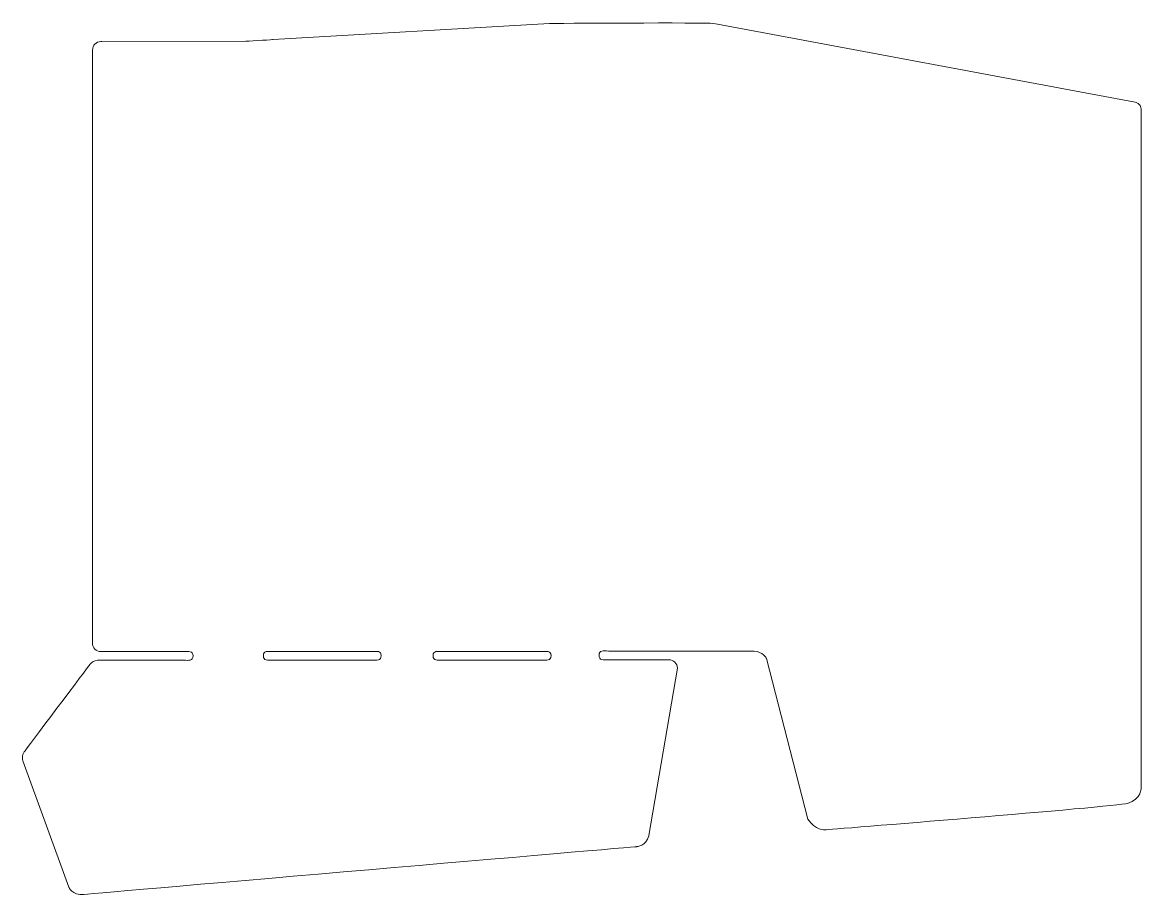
# Model space of a CAD drawing. Header units: millimetres. Extents: x 32 to 181, y 82 to 199.
import ezdxf

# ---------------------------------------------------------------- set-up
doc = ezdxf.new("R2010")
doc.units = ezdxf.units.MM
doc.header["$MEASUREMENT"] = 0
doc.layers.add('Layer 3', color=7, linetype='Continuous', lineweight=0)

msp = doc.modelspace()

# ---------------------------------------------------------------- linework, layer by layer
at = {"layer": 'Layer 3', "color": 18, "lineweight": 9, "true_color": 0x000000}
for points, knots in [([(42.17, 196.49), (41.53, 196.49), (41.04, 195.99), (41.04, 195.36), (41.04, 195.36), (41.02, 140.52), (41.02, 140.52), (41.02, 140.52), (41.02, 116.19), (41.02, 116.19), (41.02, 115.55), (41.52, 115.06), (42.15, 115.06), (42.15, 115.06), (53.19, 115.06), (53.19, 115.06), (53.89, 115.06), (54.46, 115.2), (54.46, 114.49), (54.46, 113.79), (53.89, 113.89), (53.19, 113.89), (53.19, 113.89), (41.69, 113.89), (41.69, 113.89), (41.3, 113.86), (40.95, 113.65), (40.71, 113.36), (40.67, 113.33), (40.63, 113.29), (40.63, 113.26), (40.63, 113.26), (31.96, 101.72), (31.92, 101.69), (31.74, 101.44), (31.67, 101.16), (31.67, 100.87), (31.67, 100.73), (31.71, 100.59), (31.74, 100.45), (31.74, 100.45), (37.88, 83.59), (37.88, 83.59), (37.88, 83.59), (38.3, 82.48), (39.89, 82.64), (42.97, 82.91), (113.67, 89.01), (113.67, 89.01), (113.67, 89.01), (115, 89.09), (115.32, 90.47), (115.32, 90.47), (115.33, 90.52), (115.33, 90.52), (115.33, 90.52), (119.13, 112.83), (119.13, 112.83), (119.13, 113.47), (118.63, 113.96), (118, 113.96), (118, 113.96), (109.94, 113.96), (109.94, 113.96), (109.24, 113.96), (108.67, 113.86), (108.67, 114.56), (108.67, 115.27), (109.24, 115.13), (109.94, 115.13), (109.94, 115.13), (129.39, 115.09), (129.39, 115.09), (130.52, 115.09), (131.02, 114.14), (131.02, 114.14), (131.02, 114.14), (136.56, 92.7), (136.56, 92.7), (137.52, 91.18), (138.88, 91.26), (138.88, 91.26), (138.88, 91.26), (177.33, 94.32), (179.24, 94.79), (181.12, 95.26), (181.08, 96.98), (181.08, 96.98), (181.08, 96.98), (181.08, 186.78), (181.08, 187.52), (181.08, 188.26), (180.26, 188.4), (180.26, 188.4), (180.26, 188.4), (124.5, 198.8), (124.5, 198.8), (124.5, 198.8), (124.23, 198.85), (124.23, 198.85), (124.23, 198.85), (123.89, 198.91), (123.89, 198.91), (123.04, 199.05), (102.05, 198.91), (102.05, 198.91), (102.05, 198.91), (65.18, 196.77), (65.18, 196.77), (65.18, 196.77), (62.52, 196.55), (61.51, 196.56), (61.51, 196.56), (42.29, 196.49), (42.29, 196.49), (42.29, 196.49), (42.17, 196.49), (42.17, 196.49)], [0, 0, 0, 0, 1, 1, 1, 2, 2, 2, 3, 3, 3, 4, 4, 4, 5, 5, 5, 6, 6, 6, 7, 7, 7, 8, 8, 8, 9, 9, 9, 10, 10, 10, 11, 11, 11, 12, 12, 12, 13, 13, 13, 14, 14, 14, 15, 15, 15, 16, 16, 16, 17, 17, 17, 18, 18, 18, 19, 19, 19, 20, 20, 20, 21, 21, 21, 22, 22, 22, 23, 23, 23, 24, 24, 24, 25, 25, 25, 26, 26, 26, 27, 27, 27, 28, 28, 28, 29, 29, 29, 30, 30, 30, 31, 31, 31, 32, 32, 32, 33, 33, 33, 34, 34, 34, 35, 35, 35, 36, 36, 36, 37, 37, 37, 38, 38, 38, 39, 39, 39, 39]), ([(78.31, 113.91), (78.31, 113.91), (65.12, 113.91), (65.12, 113.91), (64.41, 113.91), (63.85, 113.8), (63.85, 114.51), (63.85, 115.21), (64.41, 115.07), (65.12, 115.07), (65.12, 115.07), (78.31, 115.07), (78.31, 115.07), (79.02, 115.07), (79.58, 115.21), (79.58, 114.51), (79.58, 113.8), (79.02, 113.91), (78.31, 113.91)], [0, 0, 0, 0, 1, 1, 1, 2, 2, 2, 3, 3, 3, 4, 4, 4, 5, 5, 5, 6, 6, 6, 6]), ([(100.99, 113.91), (100.99, 113.91), (87.79, 113.91), (87.79, 113.91), (87.09, 113.91), (86.52, 113.8), (86.52, 114.51), (86.52, 115.21), (87.09, 115.07), (87.79, 115.07), (87.79, 115.07), (100.99, 115.07), (100.99, 115.07), (101.69, 115.07), (102.26, 115.21), (102.26, 114.51), (102.26, 113.8), (101.69, 113.91), (100.99, 113.91)], [0, 0, 0, 0, 1, 1, 1, 2, 2, 2, 3, 3, 3, 4, 4, 4, 5, 5, 5, 6, 6, 6, 6])]:
    msp.add_open_spline(points, degree=3, knots=knots, dxfattribs=at)

doc.saveas('drawing.dxf')
